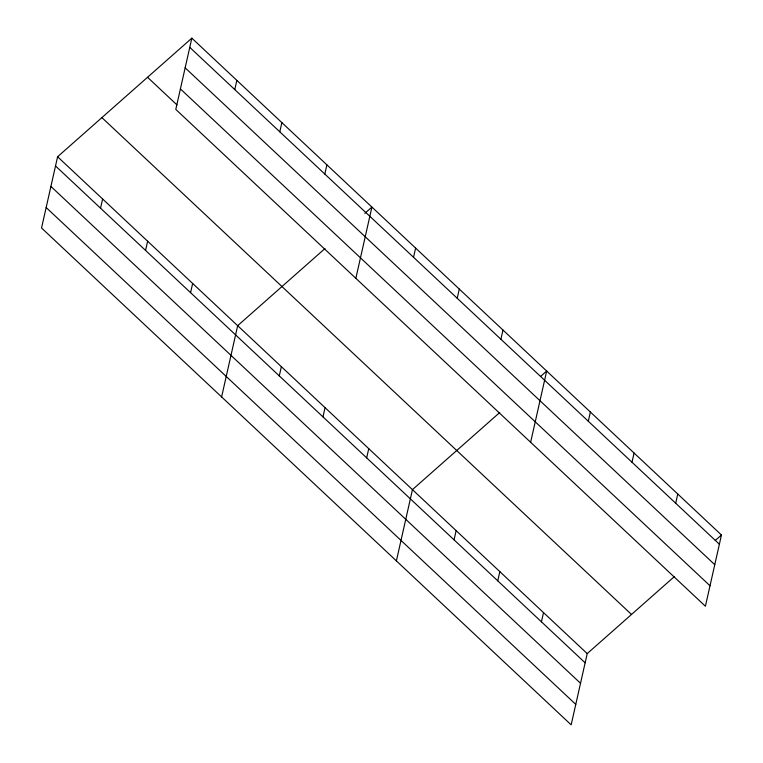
<?xml version="1.0" encoding="UTF-8"?>
<svg xmlns="http://www.w3.org/2000/svg" width="763" height="763" viewBox="0 0 763 763"><rect width="100%" height="100%" fill="white"/><g stroke="black" fill="none" stroke-linecap="round" stroke-linejoin="round"><path stroke-width="1.14" d="M191.837 38.15L175.786 109.395L705.403 606.242L721.455 535.006L191.837 38.15L57.597 156.758L41.545 227.994L571.163 724.85L587.214 653.605L674.521 576.466M100.544 208.204L102.614 198.99M145.561 250.436L147.631 241.222M234.785 89.595L236.854 80.382M190.578 292.668L192.648 283.454M279.802 131.827L281.871 122.614M221.613 396.922L237.665 325.687L324.981 248.547M279.287 375.882L281.366 366.679M324.819 174.059L326.898 164.846M322.978 416.875L325.057 407.671M355.854 278.323L371.915 207.078L364.819 213.344M366.669 457.867L368.748 448.654M413.527 257.284L415.606 248.07M396.388 560.891L412.44 489.646L499.746 412.506M457.218 298.276L459.297 289.063M454.061 539.851L456.131 530.638M500.91 339.258L502.989 330.055M497.753 580.843L499.822 571.63M530.628 442.282L546.68 371.037L540.481 376.521M541.444 621.826L543.523 612.622M588.302 421.243L590.371 412.03M631.993 462.235L634.072 453.022M675.684 503.227L677.763 494.014M715.255 540.481L721.455 535.006M189.768 47.363L719.375 544.21M185.151 67.831L714.769 564.687M180.402 88.918L710.01 585.774M147.545 77.292L176.978 104.903M101.899 117.616L631.516 614.473M57.597 156.758L587.214 653.605M55.527 165.962L585.135 662.818M50.911 186.439L580.529 683.286M46.161 207.526L575.769 704.383"/></g></svg>
